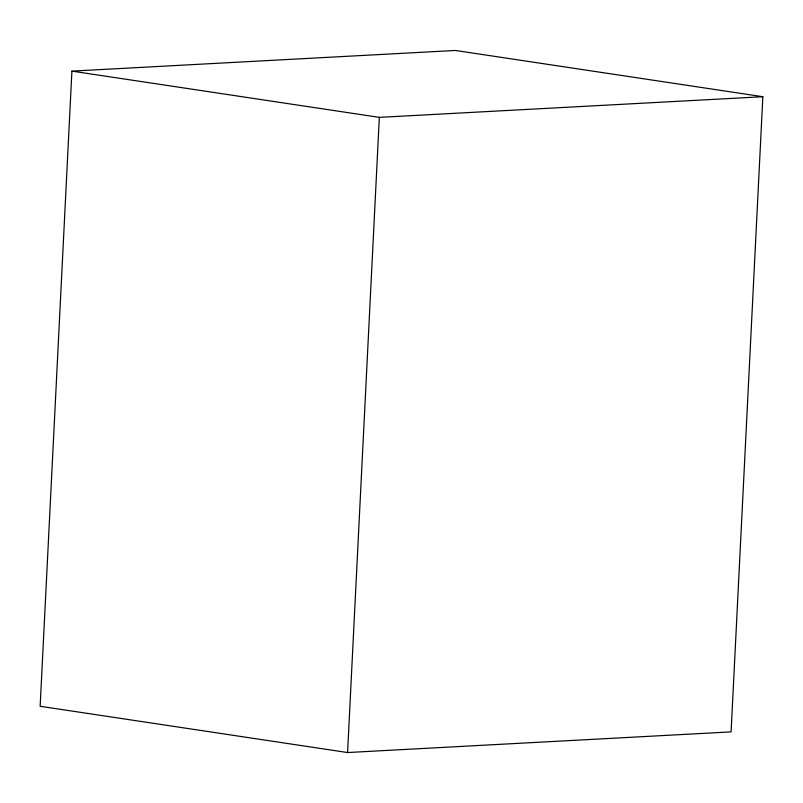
<?xml version="1.0" encoding="UTF-8"?>
<svg xmlns="http://www.w3.org/2000/svg" width="803" height="803" viewBox="0 0 803 803"><rect width="100%" height="100%" fill="white"/><g stroke="black" fill="none" stroke-linecap="round" stroke-linejoin="round"><path stroke-width="1.2" d="M71.909 71.116L40.15 706.279L347.579 752.541L731.091 731.884L762.85 96.721L455.421 50.459L71.909 71.116L379.337 117.368L762.85 96.721M347.579 752.541L379.337 117.368"/></g></svg>
